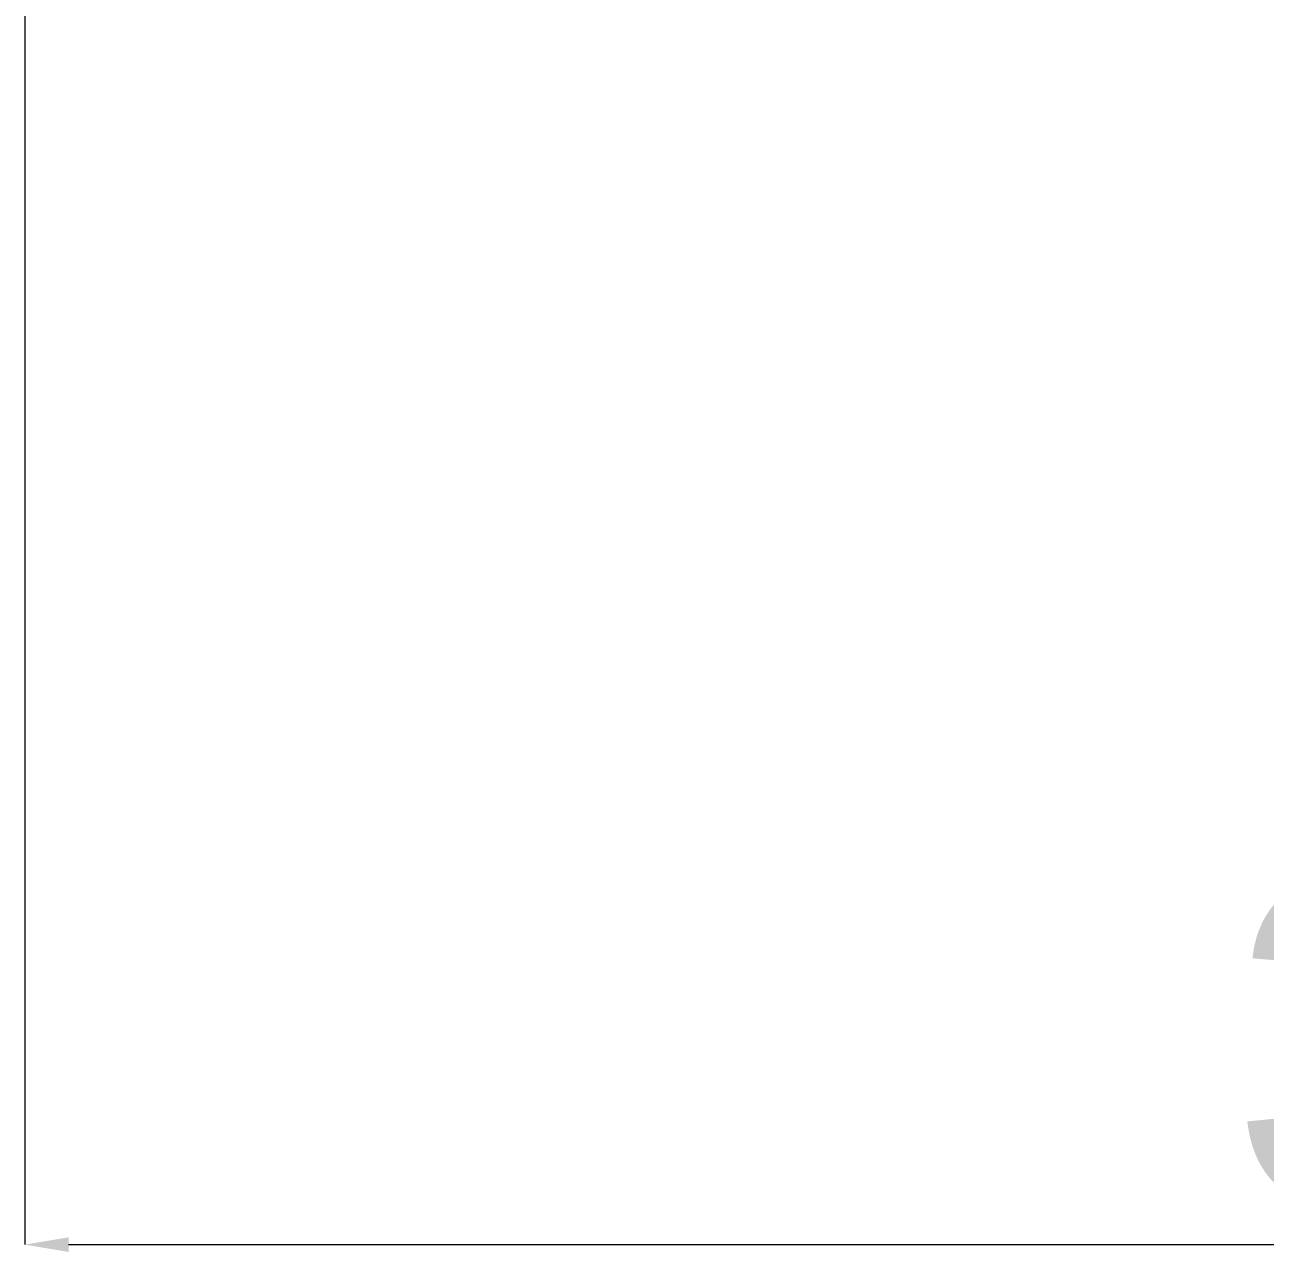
# Model space of a CAD drawing. Extents: x 16296660632 to 16296668616, y -37409619871 to -37409616241.
# Drawn here: x 16296666147.5 to 16296666260.9, y -37409616938.5 to -37409616825.6 of the extents above; entities that cross this region are included whole.
import ezdxf

# ---------------------------------------------------------------- set-up
doc = ezdxf.new("R2010")
doc.units = 0
doc.header["$LTSCALE"] = 10
doc.header["$MEASUREMENT"] = 0
doc.header["$PDMODE"] = 3
doc.header["$PDSIZE"] = -10
doc.layers.get('0').update_dxf_attribs({"linetype": 'CONTINUOUS'})
doc.layers.get('DEFPOINTS').update_dxf_attribs({"linetype": 'CONTINUOUS'})
doc.styles.add('Daelim Dimension', font='')
doc.styles.get('Daelim Dimension').set_extended_font_data('나눔고딕')
doc.dimstyles.new('DEFAULT', dxfattribs={"dimscale": 2, "dimtxt": 2, "dimasz": 2, "dimexe": 0, "dimexo": 2, "dimgap": 1, "dimtad": 1, "dimdec": 1, "dimzin": 9, "dimdsep": 46, "dimtxsty": 'Daelim Dimension', "dimcen": 0.5, "dimclrd": 252, "dimclre": 252, "dimclrt": 3, "dimadec": 1, "dimazin": 0, "dimtfac": 1, "dimtdec": 1, "dimtix": 1, "dimtmove": 0, "dimatfit": 3, "dimfxl": 1, "dimtolj": 1, "dimtzin": 1, "dimlwd": 9, "dimlwe": 9, "dimarcsym": 0})

# ---------------------------------------------------------------- blocks, each defined once
blk = doc.blocks.new('*D16')
at = {"color": 5, "lineweight": 9, "transparency": 16777216}
for p, q in [((16296666147.47109, -37409616641.1646), (16296666147.47109, -37409616937.17432)), ((16296666467.47109, -37409616640.80376), (16296666467.47109, -37409616937.17432)), ((16296666151.47109, -37409616937.17432), (16296666463.47109, -37409616937.17432))]:
    blk.add_line(p, q, dxfattribs=at)
at = {"color": 5, "transparency": 16777216}
for points in [[(16296666151.47109, -37409616936.50766), (16296666151.47109, -37409616937.84099), (16296666147.47109, -37409616937.17432)], [(16296666463.47109, -37409616936.50766), (16296666463.47109, -37409616937.84099), (16296666467.47109, -37409616937.17432)]]:
    blk.add_solid(points, dxfattribs=at)
at = {"layer": 'DEFPOINTS', "color": 0, "transparency": 16777216}
for p in [(16296666467.47109, -37409616636.80376), (16296666147.47109, -37409616637.1646), (16296666467.47109, -37409616937.17432)]:
    blk.add_point(p, dxfattribs=at)
at = {"color": 7, "transparency": 16777216, "insert": (16296666291.23105, -37409616918.8224), "char_height": 30, "attachment_point": 5, "style": 'Daelim Dimension'}
blk.add_mtext('\\A1;320', dxfattribs=at)

msp = doc.modelspace()

# ---------------------------------------------------------------- dimensions: what is measured, and where the dimension line sits
at = {"color": 5}
dim = msp.add_linear_dim(base=(16296666467.47109, -37409616937.174316), p1=(16296666147.47109, -37409616637.164597), p2=(16296666467.47109, -37409616636.803757), dimstyle='DEFAULT', override={"dimtxt": 15, "dimclrd": 5, "dimclre": 5, "dimclrt": 7}, dxfattribs=at)
dim.commit()
dim.dimension.update_dxf_attribs({"geometry": '*D16', "text_midpoint": (16296666291.23105, -37409616937.174316), "dimtype": 160})

doc.saveas('drawing.dxf')
